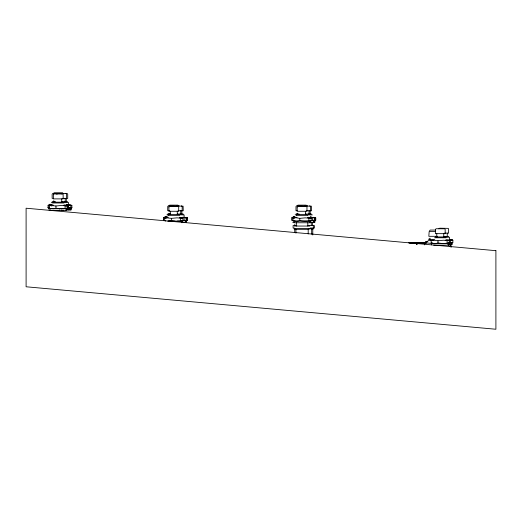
<?xml version="1.0" encoding="UTF-8"?>
<svg xmlns="http://www.w3.org/2000/svg" width="522" height="522" viewBox="0 0 522 522"><rect width="100%" height="100%" fill="white"/><g stroke="black" fill="none" stroke-linecap="round" stroke-linejoin="round"><path stroke-width="0.78" d="M59.358 210.386L59.358 209.883M68.565 205.394L68.565 202.523L62.842 202.464M184.116 217.061L184.116 214.901L183.15 214.901M296.32 226.052L296.32 222.763M449.501 240.107L449.501 237.236L443.752 237.236M450.277 246.606L450.277 244.296M61.433 210.386L61.433 209.948M63.018 210.386L63.018 210.007M66.496 209.857L66.496 209.479M67.358 209.544L67.358 209.857A22.942 19.692 -13.1 0 0 67.416 209.4M67.592 209.916L67.592 209.537M68.454 209.596L68.454 209.916A22.942 19.692 -13.1 0 0 68.513 209.459M416.386 244.152L416.393 243.539L424.543 243.533M68.16 206.242L68.186 204.931L70.835 205.459L70.835 207.684L69.844 208.213M53.329 193.577L54.131 192.755L62.327 192.755L63.129 193.577M56.82 194.256L57.622 193.434M168.88 205.962L169.683 205.139L177.878 205.139L178.681 205.962M297.155 205.962L297.958 205.139L306.153 205.139L306.956 205.962M429.541 230.874L430.18 230.072L435.387 230.052M68.382 209.916L68.454 209.355M449.781 246.606L450.153 244.296M416.628 244.185L416.791 243.591L417.483 243.989A1.54 1.54 0 0 0 416.386 243.539L416.791 243.591M172.397 206.451L173.173 205.812M300.665 206.451L301.448 205.812M438.878 228.838L439.654 228.199L448.359 228.375L448.652 233.125L444.62 233.125M416.85 244.276L417.163 243.748M48.911 208.213L47.939 207.684L48.305 205.035L49.603 204.95L51.417 205.988L52.892 205.564M50.105 208.741L49.127 208.213L49.127 205.988L50.843 205.211M164.391 220.591L163.49 220.062L163.49 217.837L164.162 217.322L165.448 217.439M165.781 221.021L164.678 220.597L164.678 218.366L165.35 217.857L166.642 217.968M292.738 220.597L291.765 220.062L291.765 217.837L292.437 217.322L293.723 217.439M293.925 221.126L292.953 220.597L292.953 218.366L293.625 217.857L294.91 217.968M424.627 244.896L424.784 243.167L426.591 243.011M432.138 243.513L431.159 242.984L431.159 240.753L431.831 240.244L433.116 240.355M66.183 208.741L65.067 208.213L65.067 205.988L65.622 205.472L67.351 205.988L67.351 208.213L66.366 208.741A32.788 28.136 -13.1 0 1 66.261 210.386M68.167 205.087L69.641 205.518L70.242 205.009L71.775 205.27L71.932 207.743L70.94 208.271A32.788 28.136 -13.1 0 1 70.835 209.916M181.682 221.126L180.619 220.597L180.619 218.366L181.18 217.857L182.909 218.366L182.909 220.597L181.917 221.126M185.219 220.597L184.096 220.069L184.096 217.837L184.657 217.328L186.387 217.837L186.387 220.069L185.401 220.597M310.009 221.126L308.893 220.597L308.893 218.366L309.448 217.857L311.177 218.366L311.177 220.597L310.192 221.126M313.494 220.597L312.371 220.069L312.371 217.837L312.972 217.335L314.662 217.837L314.662 220.069L313.67 220.597A32.788 28.136 -13.1 0 1 313.565 222.235M448.222 243.513L447.1 242.984L447.1 240.753L447.661 240.244L449.383 240.753L449.383 242.984L448.398 243.513A32.788 28.136 -13.1 0 1 448.294 245.151M52.976 205.035L52.611 205.459L53.094 205.205M296.803 217.413L292.953 218.366M67.351 208.213L65.348 208.728M70.835 207.684L68.832 208.2M182.909 220.597L180.899 221.106M186.387 220.069L184.383 220.578M311.177 220.597L309.174 221.106M314.662 220.069L312.652 220.578M449.383 242.984L447.38 243.493M47.939 205.459L52.755 204.944M49.127 205.988L50.993 205.479L55.952 205.988L61.426 205.459L67.351 205.988L63.938 205.459M60.337 208.741L55.952 208.213L54.086 208.722L50.027 208.741M163.49 217.837L168.306 217.322M164.678 218.366L166.544 217.863L171.503 218.366L176.978 217.837L182.909 218.366L179.496 217.837M175.144 221.126L171.503 220.597L167.751 221.126M291.765 217.837L296.581 217.322M296.92 217.583L296.437 217.837L299.778 218.366L305.253 217.837L311.177 218.366L307.765 217.837M314.094 217.387L315.758 217.896L315.758 220.121C310.975 220.813 304.881 221.661 299.778 220.597L297.912 221.1L293.853 221.126M424.627 243.409L426.5 242.906L431.453 243.409L432.771 243.011M431.159 240.753L433.025 240.25L437.984 240.753L443.459 240.224L449.383 240.753L445.286 240.224M442.369 243.513L437.984 242.984L436.118 243.487L432.066 243.513M185.512 217.491L186.811 217.38L187.483 217.896L187.157 220.519L177.095 221.126M70.829 208.167L71.932 207.743L66.053 208.193M314.655 220.545L315.758 220.121L311.06 220.467M182.785 220.467L187.483 220.121L185.48 220.636A32.788 28.136 -13.1 0 1 185.29 222.235M294.806 216.656L292.94 217.165L293.612 216.65L295.067 216.911M448.085 242.958L452.868 242.456L452.868 240.224L452.196 239.715L450.577 240.224L450.577 242.456L451.7 242.984M425.717 242.808L408.896 242.821L409.561 242.769M409.666 242.815L410.227 242.769M410.775 243.128L411.401 243.082M412.184 243.121L412.837 242.769L412.615 243.076M451.876 242.984L452.868 242.456L450.147 242.984M51.763 204.252L49.114 204.781L49.786 204.272L51.071 204.383M167.314 216.637L164.665 217.165L165.337 216.65L166.792 216.911M427.975 241.549L425.332 242.077L426.004 241.569L427.459 241.823M70.764 208.271L69.798 207.984M186.263 220.649L185.564 220.545M314.59 220.649L313.839 220.545M314.766 220.649L314.857 220.649A32.782 28.136 -13.1 0 1 314.74 222.294M69.609 208.213L68.545 207.684L68.545 205.459L69.145 204.95L70.463 205.035L70.835 205.459L63.991 204.931M416.106 242.769L415.597 242.815M62.235 193.251L63.384 193.329L63.841 193.89M53.388 198.36L52.148 198.36L52.148 194.256L52.624 193.512L67.26 193.564L67.716 194.125L67.716 198.419L64.819 198.419M62.588 198.36L66.62 198.36L66.62 194.073L65.818 193.434M53.329 200.97L53.962 200.97M52.148 201.649L55.371 201.649M61.72 201.649L66.62 201.649M64.819 201.701L67.716 201.701M53.342 202.177L63.142 202.177M51.3 202.464L52.983 202.464M52.494 202.993L63.991 202.993M66.731 204.931L68.186 204.931M67.827 204.983L71.932 205.518L69.641 205.518M178.263 205.635L179.229 205.936M306.701 205.635L307.504 205.936M48.84 208.213L49.929 208.213L47.939 207.684M60.565 208.741L71.012 208.271A32.782 28.136 -13.1 0 1 70.914 209.916M52.2 208.741L49.159 208.213M52.859 208.741L66.444 208.741A32.782 28.136 -13.1 0 1 66.34 210.386M48.84 209.857L50.451 209.857M65.759 209.857L71.018 209.916M50.034 210.386L66.438 210.386M169.709 210.738L167.706 210.738L167.725 206.451L168.345 205.831L183.105 206.17L183.268 210.797L178.146 210.744M297.214 210.738L295.974 210.738L296 206.451L296.613 205.831L311.38 206.17L311.543 210.797L306.414 210.744M168.88 213.348L169.513 213.348M297.155 213.348L297.788 213.348M167.706 214.027L170.603 214.027M177.278 214.027L182.171 214.027M295.974 214.027L299.197 214.027M305.546 214.027L310.446 214.027M180.051 214.079L183.268 214.079M308.646 214.079L311.543 214.079M168.032 214.17L169.715 214.17M296.307 214.17L297.99 214.17M168.893 214.555L178.694 214.555M297.168 214.555L306.969 214.555M166.857 214.849L168.541 214.849M179.477 214.849L183.02 214.849M295.126 214.849L296.809 214.849M307.745 214.849L312.391 214.901M168.045 215.377L179.542 215.377M296.32 215.377L307.817 215.377M310.734 217.132L311.725 217.413M179.542 217.309L186.387 217.837L182.974 217.309M307.817 217.309L314.662 217.837L310.557 217.309M311.654 217.367L315.758 217.896L314.231 217.896M185.193 217.896L187.483 217.896L184.07 217.367M292.666 220.597L293.755 220.597M168.41 221.126L169.624 221.126M169.911 221.126L181.995 221.126A32.782 28.136 -13.1 0 1 181.891 222.763M296.685 221.126L310.264 221.126A32.782 28.136 -13.1 0 1 310.166 222.763M296.026 221.126L292.933 220.591M182.08 222.235L186.569 222.294M292.666 222.235L294.277 222.235M309.585 222.235L314.844 222.294M293.86 222.763L310.264 222.763M294.277 224.845L294.91 224.845M296.809 225.524L293.103 225.524L293.103 227.983L294.343 227.983M307.745 225.524L314.42 225.576L314.42 228.042L310.342 227.983M294.291 226.052L309.84 226.052M294.291 228.512L309.84 228.512M293.899 228.806L294.832 228.806M309.037 228.806L312.528 228.806M311.556 228.864L313.624 228.864M295.087 229.334L309.044 229.334M435.589 231.383L429.156 231.559L428.843 236.316L437.403 236.316M443.752 236.414L448.652 236.414M435.374 236.942L445.175 236.942M434.526 237.764L446.023 237.764M429.541 238.267L430.174 238.267M428.692 239.089L430.376 239.089M428.843 239.598L434.767 239.598M446.023 239.696L452.868 240.224L449.455 239.696M427.994 240.42L431.544 240.42M408.896 242.821L426.043 242.808M451.85 244.622A32.782 28.136 -13.1 0 0 451.954 242.984L442.597 243.513M434.891 243.513L448.476 243.513A32.782 28.136 -13.1 0 1 448.372 245.151M434.232 243.513L431.159 242.984M447.791 244.622L451.954 244.622M433.671 245.151L448.47 245.151M67.142 204.748L68.056 205.283L67.084 204.878M293.769 220.578L291.765 220.062M309.644 205.812L310.446 206.451L310.446 210.744M304.978 205.812L305.324 205.89M181.375 205.812L182.171 206.451L182.171 210.744M176.704 205.812L177.049 205.89M61.152 193.434L61.883 193.897M164.593 220.493L163.49 220.062M182.935 217.145L183.45 217.413M310.91 217.256L311.399 217.406M310.681 216.911L311.164 217.165L310.799 216.741M66.855 204.526L67.338 204.781L66.973 204.356M451.047 244.296L451.047 247.376M450.427 244.296L450.427 246.606M412.067 242.769L412.06 243.121M411.682 242.769L411.714 243.121M411.525 242.769L411.519 243.128M411.323 242.769L411.316 243.128M312.384 222.294L312.391 225.576M311.288 222.235L311.295 225.524M307.81 222.763L307.817 226.052M447.237 233.125L447.237 236.414M443.759 233.654L443.759 236.942M437.984 240.753L437.984 242.984M436.79 233.654L436.79 236.942M431.453 243.409L431.453 244.896M313.324 225.524L313.324 227.983M312.776 228.864L312.776 234.991M311.68 228.806L311.68 234.169M310.127 210.797L310.127 214.079M309.031 210.744L309.031 214.027M308.195 229.334L308.195 233.934M305.546 211.273L305.546 214.555M299.778 218.366L299.778 220.597M295.935 229.334L295.935 233.164M294.741 228.806L294.741 232.636M181.852 210.797L181.852 214.079M180.756 210.744L180.756 214.027M177.278 211.273L177.278 214.555M171.503 218.366L171.503 220.597M170.309 211.273L170.309 214.555M66.301 198.419L66.301 201.701M65.204 198.36L65.204 201.649M61.72 198.889L61.72 202.177M55.952 205.988L55.952 208.213M451.921 242.984A32.788 28.136 -13.1 0 1 451.771 244.622M313.748 220.597A32.782 28.136 -13.1 0 1 313.644 222.235M314.812 220.649A32.788 28.136 -13.1 0 1 314.662 222.294M310.238 221.126A32.788 28.136 -13.1 0 1 310.088 222.763M186.465 222.294A32.782 28.136 -13.1 0 0 186.569 220.649A32.788 28.136 -13.1 0 1 186.387 222.294M185.473 220.597A32.782 28.136 -13.1 0 1 185.369 222.235M181.963 221.126A32.788 28.136 -13.1 0 1 181.91 221.857M69.817 209.857A32.782 28.136 -13.1 0 0 69.922 208.213A32.788 28.136 -13.1 0 1 69.739 209.857M53.361 194.602L53.342 198.889L63.142 198.889L63.136 194.602L62.686 194.04L54.144 193.962L53.361 194.602M168.913 206.98L168.893 211.273L178.694 211.273L178.694 206.98L178.237 206.418L169.696 206.34L168.913 206.98M297.188 206.98L297.168 211.273L306.969 211.273L306.962 206.98L306.512 206.418L297.964 206.34L297.188 206.98M435.394 229.367L435.374 233.654L445.175 233.654L445.168 229.367L444.718 228.806L436.177 228.727L435.394 229.367M495.9 250.684L26.1 208.213L26.1 286.774L495.9 329.245L495.9 250.684"/></g></svg>
